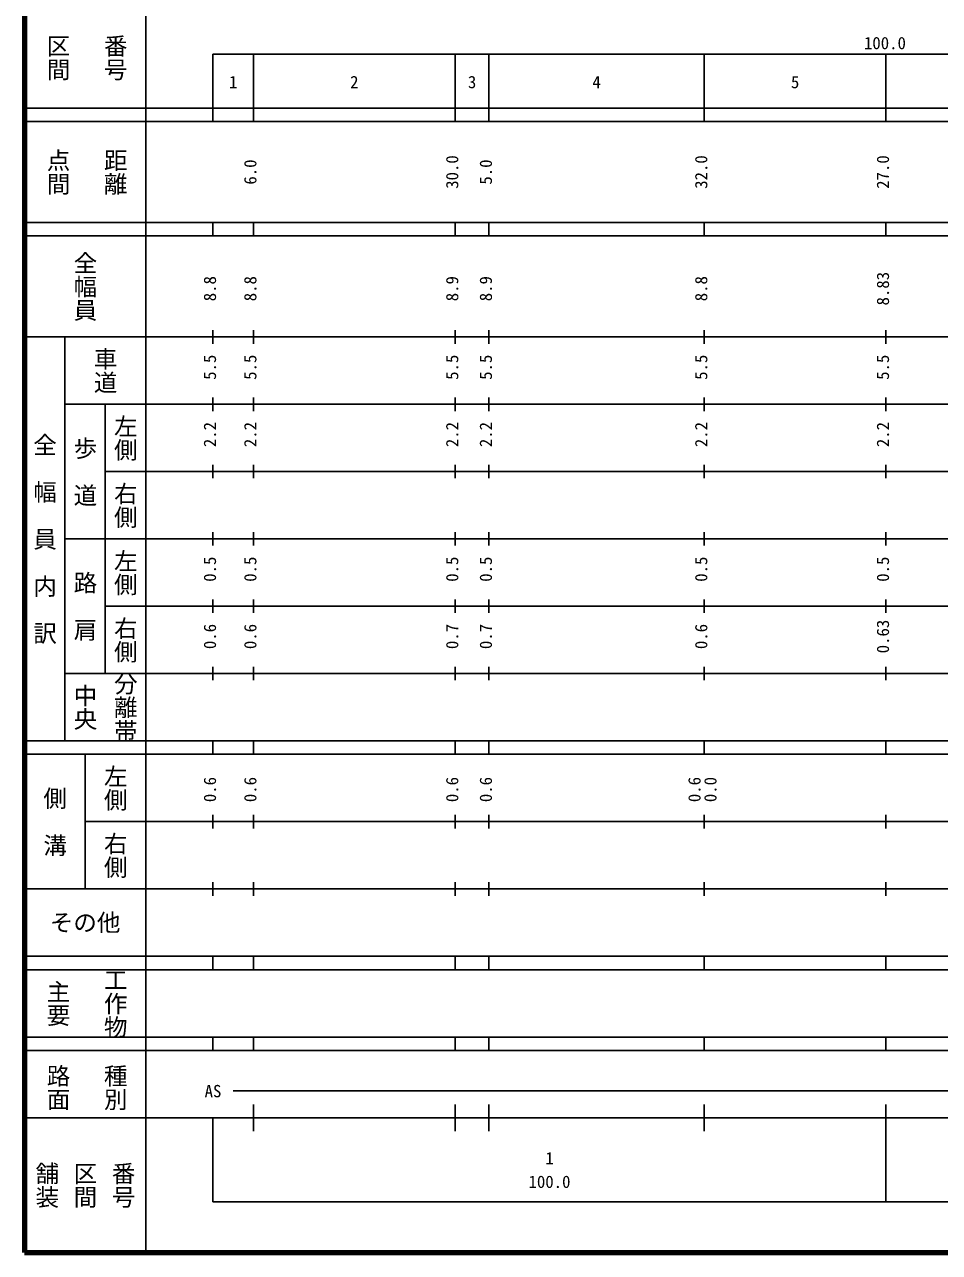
# Model space of a CAD drawing. Units: millimetres on the paper, enlarged 1000 times. Extents: x 40000 to 680000, y 20000 to 380000.
# Drawn here: x 40000 to 175944, y 20000 to 202409 of the extents above; entities that cross this region are included whole.
import ezdxf
from ezdxf.enums import TextEntityAlignment as Align

# ---------------------------------------------------------------- set-up
doc = ezdxf.new("R2010")
doc.units = ezdxf.units.MM
doc.header["$LTSCALE"] = 1000
doc.layers.add('M-TTL', color=2, linetype='Continuous', lineweight=140)
doc.layers.add('M-TTL-BAND', color=7, linetype='Continuous', lineweight=25)
doc.styles.add('@ＭＳ ゴシック', font='')
doc.styles.add('ＭＳ ゴシック', font='')
doc.styles.get('@ＭＳ ゴシック').set_extended_font_data('@MS Gothic')
doc.styles.get('ＭＳ ゴシック').set_extended_font_data('MS Gothic')

msp = doc.modelspace()

# ---------------------------------------------------------------- linework, layer by layer
at = {"layer": 'M-TTL'}
for p, q in [((40000, 380000), (40000, 20000)), ((40000, 20000), (680000, 20000))]:
    msp.add_line(p, q, dxfattribs=at)
at = {"layer": 'M-TTL-BAND'}
for p, q in [((58000, 370000), (58000, 20000)), ((68000, 198000), (579000, 198000)), ((68000, 198000), (68000, 188000)), ((74000, 188000), (74000, 198000)), ((104000, 188000), (104000, 198000)), ((109000, 188000), (109000, 198000)), ((141000, 188000), (141000, 198000)), ((168000, 188000), (168000, 198000)), ((40000, 190000), (579000, 190000)), ((40000, 188000), (579000, 188000)), ((40000, 173000), (579000, 173000)), ((68000, 171000), (68000, 173000)), ((74000, 171000), (74000, 173000)), ((104000, 171000), (104000, 173000)), ((109000, 171000), (109000, 173000)), ((141000, 171000), (141000, 173000)), ((168000, 171000), (168000, 173000)), ((40000, 171000), (579000, 171000)), ((68000, 155000), (68000, 157000)), ((74000, 155000), (74000, 157000)), ((104000, 155000), (104000, 157000)), ((109000, 155000), (109000, 157000)), ((141000, 155000), (141000, 157000)), ((168000, 155000), (168000, 157000)), ((40000, 156000), (579000, 156000)), ((46000, 96000), (46000, 156000)), ((46000, 146000), (579000, 146000)), ((52000, 146000), (52000, 106000)), ((68000, 145000), (68000, 147000)), ((74000, 145000), (74000, 147000)), ((104000, 145000), (104000, 147000)), ((109000, 145000), (109000, 147000)), ((141000, 145000), (141000, 147000)), ((168000, 145000), (168000, 147000)), ((68000, 135000), (68000, 137000)), ((74000, 135000), (74000, 137000)), ((104000, 135000), (104000, 137000)), ((109000, 135000), (109000, 137000)), ((141000, 135000), (141000, 137000)), ((168000, 135000), (168000, 137000)), ((52000, 136000), (579000, 136000)), ((46000, 126000), (579000, 126000)), ((68000, 125000), (68000, 127000)), ((74000, 125000), (74000, 127000)), ((104000, 125000), (104000, 127000)), ((109000, 125000), (109000, 127000)), ((141000, 125000), (141000, 127000)), ((168000, 125000), (168000, 127000)), ((68000, 115000), (68000, 117000)), ((74000, 115000), (74000, 117000)), ((104000, 115000), (104000, 117000)), ((109000, 115000), (109000, 117000)), ((141000, 115000), (141000, 117000)), ((168000, 115000), (168000, 117000)), ((52000, 116000), (579000, 116000)), ((46000, 106000), (579000, 106000)), ((68000, 105000), (68000, 107000)), ((74000, 105000), (74000, 107000)), ((104000, 105000), (104000, 107000)), ((109000, 105000), (109000, 107000)), ((141000, 105000), (141000, 107000)), ((168000, 105000), (168000, 107000)), ((40000, 96000), (579000, 96000)), ((68000, 94000), (68000, 96000)), ((74000, 94000), (74000, 96000)), ((104000, 94000), (104000, 96000)), ((109000, 94000), (109000, 96000)), ((141000, 94000), (141000, 96000)), ((168000, 94000), (168000, 96000)), ((40000, 94000), (579000, 94000)), ((49000, 94000), (49000, 74000)), ((49000, 84000), (579000, 84000)), ((68000, 83000), (68000, 85000)), ((74000, 83000), (74000, 85000)), ((104000, 83000), (104000, 85000)), ((109000, 83000), (109000, 85000)), ((141000, 83000), (141000, 85000)), ((168000, 83000), (168000, 85000)), ((68000, 73000), (68000, 75000)), ((74000, 73000), (74000, 75000)), ((104000, 73000), (104000, 75000)), ((109000, 73000), (109000, 75000)), ((141000, 73000), (141000, 75000)), ((168000, 73000), (168000, 75000)), ((40000, 74000), (579000, 74000)), ((40000, 64000), (579000, 64000)), ((68000, 62000), (68000, 64000)), ((74000, 62000), (74000, 64000)), ((104000, 62000), (104000, 64000)), ((109000, 62000), (109000, 64000)), ((141000, 62000), (141000, 64000)), ((168000, 62000), (168000, 64000)), ((40000, 62000), (579000, 62000)), ((40000, 52000), (579000, 52000)), ((68000, 50000), (68000, 52000)), ((74000, 50000), (74000, 52000)), ((104000, 50000), (104000, 52000)), ((109000, 50000), (109000, 52000)), ((141000, 50000), (141000, 52000)), ((168000, 50000), (168000, 52000)), ((40000, 50000), (579000, 50000)), ((71000, 44000), (565000, 44000)), ((74000, 38000), (74000, 42000)), ((104000, 38000), (104000, 42000)), ((109000, 38000), (109000, 42000)), ((141000, 38000), (141000, 42000)), ((168000, 27500), (168000, 42000)), ((40000, 40000), (579000, 40000)), ((68000, 40000), (68000, 27500)), ((68000, 27500), (579000, 27500))]:
    msp.add_line(p, q, dxfattribs=at)

# ---------------------------------------------------------------- texts
at = {"layer": 'M-TTL-BAND', "style": '@ＭＳ ゴシック'}
for s, p in [('番号', (53500, 197500)), ('区間', (45000, 197500)), ('点間', (45000, 180500)), ('距離', (53500, 180500)), ('全幅員', (49000, 163500)), ('車道', (52000, 151000)), ('左側', (55000, 141000)), ('全\u3000幅\u3000員\u3000内\u3000訳', (43000, 126000)), ('歩\u3000道', (49000, 136000)), ('右側', (55000, 131000)), ('左側', (55000, 121000)), ('路\u3000肩', (49000, 116000)), ('右側', (55000, 111000)), ('分離帯', (55000, 101000)), ('中央', (49000, 101000)), ('左側', (53500, 89000)), ('側\u3000溝', (44500, 84000)), ('右側', (53500, 79000)), ('主要', (45000, 57000)), ('工作物', (53500, 57000)), ('路面', (45000, 44500)), ('種別', (53500, 44500)), ('舗装', (43333, 30000)), ('区間', (49000, 30000)), ('番号', (54667, 30000))]:
    msp.add_text(s, height=2566, rotation=270, dxfattribs=at).set_placement(p, align=Align.MIDDLE_CENTER)
at = {"layer": 'M-TTL-BAND', "style": 'ＭＳ ゴシック'}
for s, p in [('100.0', (167844, 198195)), ('1', (71000, 192405)), ('2', (89000, 192405)), ('3', (106500, 192405)), ('4', (125000, 192405)), ('5', (154500, 192405)), ('AS', (68000, 42500)), ('1', (118000, 32523)), ('100.0', (118000, 29033))]:
    msp.add_text(s, height=1833, dxfattribs=at).set_placement(p, align=Align.BOTTOM_CENTER)
for s, p in [('30.0', (105000, 180500)), ('32.0', (142000, 180500)), ('27.0', (169000, 180500)), ('6.0', (75000, 180500)), ('5.0', (110000, 180500)), ('8.8', (69000, 163174)), ('8.8', (75000, 163174)), ('8.9', (105000, 163174)), ('8.9', (110000, 163174)), ('8.8', (142000, 163174)), ('8.83', (169000, 163174)), ('5.5', (69000, 151500)), ('5.5', (75000, 151500)), ('5.5', (105000, 151500)), ('5.5', (110000, 151500)), ('5.5', (142000, 151500)), ('5.5', (169000, 151500)), ('2.2', (69000, 141500)), ('2.2', (75000, 141500)), ('2.2', (105000, 141500)), ('2.2', (110000, 141500)), ('2.2', (142000, 141500)), ('2.2', (169000, 141500)), ('0.5', (69000, 121500)), ('0.5', (75000, 121500)), ('0.5', (105000, 121500)), ('0.5', (110000, 121500)), ('0.5', (142000, 121500)), ('0.5', (169000, 121500)), ('0.6', (69000, 111500)), ('0.6', (75000, 111500)), ('0.7', (105000, 111500)), ('0.7', (110000, 111500)), ('0.6', (142000, 111500)), ('0.63', (169000, 111500)), ('0.6', (69000, 88764)), ('0.6', (75000, 88764)), ('0.6', (105000, 88764)), ('0.6', (110000, 88764)), ('0.6', (141000, 88764)), ('0.0', (143370, 88764))]:
    msp.add_text(s, height=1833, rotation=90, dxfattribs=at).set_placement(p, align=Align.BOTTOM_CENTER)
msp.add_text('その他', height=2566, dxfattribs=at).set_placement((49000, 69000), align=Align.MIDDLE_CENTER)

doc.saveas('drawing.dxf')
